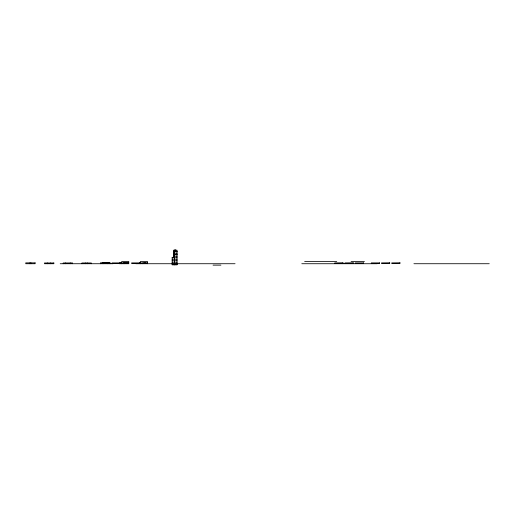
<?xml version="1.0" encoding="UTF-8"?>
<svg xmlns="http://www.w3.org/2000/svg" width="515" height="515" viewBox="0 0 515 515"><rect width="100%" height="100%" fill="white"/><g stroke="black" fill="none" stroke-linecap="round" stroke-linejoin="round"><path stroke-width="0.77" d="M174.611 251.365L177.051 251.365M173.388 251.738L177.051 251.738M173.388 253.238L177.051 253.238M174.611 254.359L177.051 254.359M173.388 254.738L177.051 254.738M173.388 256.232L177.051 256.232M174.611 257.358L172.171 257.358L172.171 264.852L177.051 264.852L177.051 250.239L173.388 250.239L173.388 257.732M172.171 257.732L177.051 257.732M172.171 259.232L177.051 259.232M172.171 260.732L177.051 260.732M304.661 261.478L336.739 261.478M351.088 261.478L364.427 261.478M172.171 262.225L177.051 262.225M102.047 262.824L110.03 262.824L110.03 263.725M120.227 262.901L112.038 262.901L112.038 263.583L120.227 263.583L120.227 262.798M123.465 262.824L128.087 262.824M139.842 262.901L131.653 262.901L131.653 263.583L139.842 263.583L139.842 262.798M143.627 262.824L146.125 262.824M363.429 262.901L355.241 262.901L355.241 263.583L363.429 263.583L363.429 262.798M379.491 262.901L371.302 262.901L371.302 263.583L379.491 263.583L379.491 262.798M100.663 262.914L110.03 262.914M119.39 262.978L128.756 262.978M139.681 262.978L147.483 262.978M60.223 263.725L112.997 263.725M119.39 263.725L128.756 263.725L128.756 261.478L121.733 261.478L121.733 263.725M135.818 263.725L235.059 263.725M301.796 263.725L377.128 263.725M413.918 263.725L489.25 263.725M172.171 264.098L177.051 264.098M172.171 264.478L177.051 264.478M213.049 265.135L220.916 265.135M175.834 250.239L175.834 249.865L174.611 249.865L174.611 250.239M175.834 251.365L175.834 250.992L174.611 250.992L174.611 262.225M174.611 263.725L174.611 264.098M174.611 264.478L174.611 264.852M147.483 263.725L147.483 261.478L140.46 261.478L140.46 263.725M142.803 262.946L142.803 263.725M124.076 262.946L124.076 263.725M107.687 262.824L107.687 263.725M103.006 262.978L103.006 263.725M100.663 262.946L100.663 263.725M91.303 263.725L91.303 262.978L81.937 262.972L81.937 263.725M87.498 262.978L87.498 263.725M85.741 262.978L85.741 263.725M72.57 263.725L72.57 262.946L63.21 262.978L63.21 263.725M70.233 262.946L70.233 263.725M65.547 262.946L65.547 263.725M50.625 262.946L50.625 263.725M47.695 262.946L47.695 263.725M30.932 262.869L30.932 263.725M29.934 262.869L29.934 263.725M35.117 262.869L25.75 262.869L25.75 263.725L35.117 263.725L35.117 262.869M342.958 262.798L334.769 262.901L334.769 263.583L342.958 263.583L342.958 262.798M353.193 262.798L345.005 262.901L345.005 263.583L353.193 263.583L353.193 262.798M389.72 262.798L381.538 262.901L381.538 263.583L389.72 263.583L389.72 262.798M399.955 262.798L391.767 262.901L391.767 263.583L399.955 263.583L399.955 262.798M53.843 262.978L44.477 262.978L44.477 263.725L53.843 263.725L53.843 262.946"/></g></svg>
